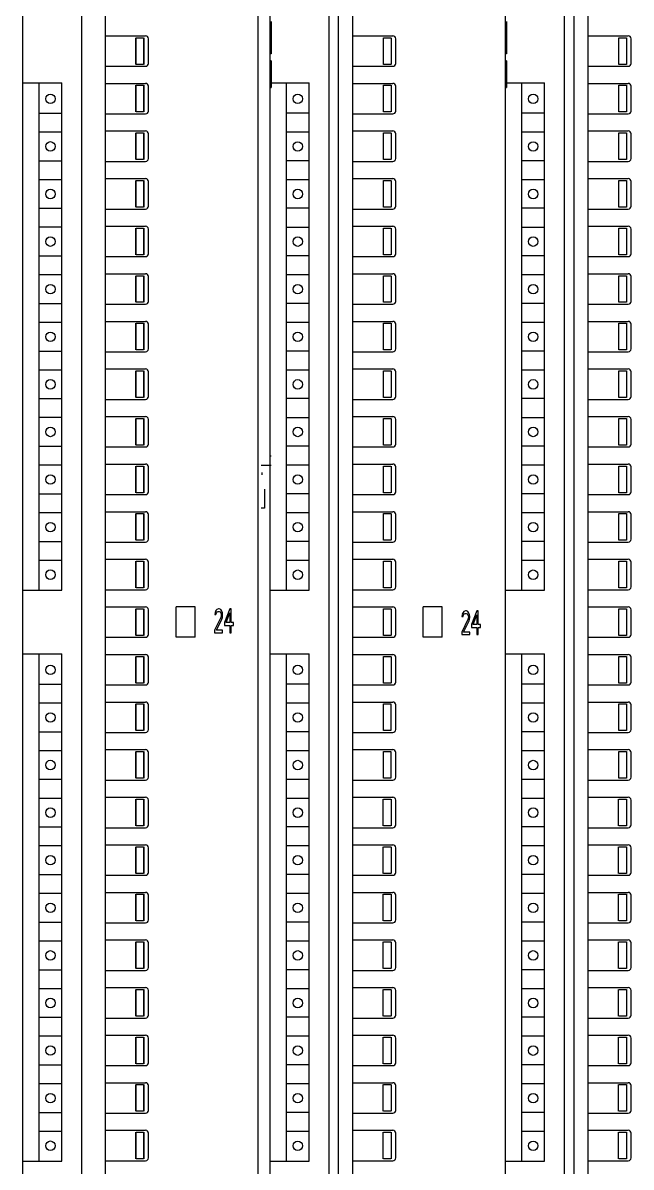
# Model space of a CAD drawing. Extents: x 430 to 1632, y -19 to 271.
# Drawn here: x 626.6 to 662.8, y 135.2 to 203.3 of the extents above; entities that cross this region are included whole.
import ezdxf

# ---------------------------------------------------------------- set-up
doc = ezdxf.new("R2010")
doc.units = 0
doc.header["$LTSCALE"] = 5
doc.header["$MEASUREMENT"] = 0
doc.layers.get('0').update_dxf_attribs({"linetype": 'CONTINUOUS'})

msp = doc.modelspace()

# ---------------------------------------------------------------- linework, layer by layer
at = {"color": 7, "linetype": 'Continuous'}
for p, q in [((626.579, 86.058), (626.579, 248.64)), ((640.599, 86.058), (640.599, 248.64)), ((641.307, 86.058), (641.307, 248.64)), ((655.328, 86.058), (655.328, 248.64)), ((655.328, 86.058), (655.328, 248.64)), ((630.091, 95.428), (630.091, 241.032)), ((644.819, 95.428), (644.819, 241.032)), ((658.84, 95.428), (658.84, 241.032)), ((631.507, 93.729), (631.507, 234.988)), ((645.386, 95.428), (645.386, 234.988)), ((646.235, 93.729), (646.235, 234.988)), ((659.406, 95.428), (659.406, 234.988)), ((660.256, 93.729), (660.256, 234.988)), ((631.507, 202.551), (633.886, 202.551)), ((633.309, 200.851), (633.309, 202.437)), ((633.32, 200.851), (633.32, 202.437)), ((633.32, 202.437), (633.773, 202.437)), ((633.773, 202.437), (633.773, 200.851)), ((633.784, 202.437), (633.784, 200.851)), ((634.056, 200.908), (634.056, 202.381)), ((646.235, 202.551), (648.615, 202.551)), ((648.048, 200.851), (648.048, 202.437)), ((648.048, 202.437), (648.501, 202.437)), ((648.513, 202.437), (648.513, 200.851)), ((648.785, 200.908), (648.785, 202.381)), ((660.256, 202.551), (662.635, 202.551)), ((662.069, 200.851), (662.069, 202.437)), ((662.069, 202.437), (662.522, 202.437)), ((662.533, 202.437), (662.533, 200.851)), ((662.805, 200.908), (662.805, 202.381)), ((631.507, 200.738), (633.886, 200.738)), ((633.773, 200.851), (633.32, 200.851)), ((646.235, 200.738), (648.615, 200.738)), ((648.501, 200.851), (648.048, 200.851)), ((660.256, 200.738), (662.635, 200.738)), ((662.522, 200.851), (662.069, 200.851)), ((626.579, 199.752), (628.901, 199.752)), ((627.542, 169.559), (627.542, 199.752)), ((628.901, 169.559), (628.901, 199.752)), ((631.507, 199.718), (633.886, 199.718)), ((633.309, 198.019), (633.309, 199.605)), ((633.32, 198.019), (633.32, 199.605)), ((633.32, 199.605), (633.773, 199.605)), ((633.773, 199.605), (633.773, 198.019)), ((633.784, 199.605), (633.784, 198.019)), ((641.307, 199.752), (643.63, 199.752)), ((642.27, 169.559), (642.27, 199.752)), ((643.63, 169.559), (643.63, 199.752)), ((646.235, 199.718), (648.615, 199.718)), ((648.048, 198.019), (648.048, 199.605)), ((648.048, 199.605), (648.501, 199.605)), ((648.513, 199.605), (648.513, 198.019)), ((655.328, 199.752), (657.65, 199.752)), ((656.291, 169.559), (656.291, 199.752)), ((657.65, 169.559), (657.65, 199.752)), ((660.256, 199.718), (662.635, 199.718)), ((662.069, 198.019), (662.069, 199.605)), ((662.069, 199.605), (662.522, 199.605)), ((662.533, 199.605), (662.533, 198.019)), ((634.056, 198.075), (634.056, 199.548)), ((648.785, 198.075), (648.785, 199.548)), ((662.805, 198.075), (662.805, 199.548)), ((627.542, 197.951), (628.901, 197.951)), ((631.507, 197.906), (633.886, 197.906)), ((633.773, 198.019), (633.32, 198.019)), ((643.63, 197.95), (642.27, 197.95)), ((646.235, 197.906), (648.615, 197.906)), ((648.501, 198.019), (648.048, 198.019)), ((657.65, 197.95), (656.291, 197.95)), ((660.256, 197.906), (662.635, 197.906)), ((662.522, 198.019), (662.069, 198.019)), ((631.507, 196.886), (633.886, 196.886)), ((648.615, 196.881), (646.235, 196.881)), ((662.635, 196.881), (660.256, 196.881)), ((628.901, 196.818), (627.542, 196.818)), ((633.309, 195.186), (633.309, 196.773)), ((633.32, 195.186), (633.32, 196.773)), ((633.32, 196.773), (633.773, 196.773)), ((633.773, 196.773), (633.773, 195.186)), ((633.784, 196.773), (633.784, 195.186)), ((634.056, 195.243), (634.056, 196.716)), ((643.63, 196.817), (642.27, 196.817)), ((648.048, 195.186), (648.048, 196.773)), ((648.048, 196.773), (648.501, 196.773)), ((648.513, 196.773), (648.513, 195.186)), ((648.785, 195.243), (648.785, 196.716)), ((657.65, 196.817), (656.291, 196.817)), ((662.069, 195.186), (662.069, 196.773)), ((662.069, 196.773), (662.522, 196.773)), ((662.533, 196.773), (662.533, 195.186)), ((662.805, 195.243), (662.805, 196.716)), ((627.542, 195.119), (628.901, 195.119)), ((631.507, 195.073), (633.886, 195.073)), ((633.773, 195.186), (633.32, 195.186)), ((643.63, 195.117), (642.27, 195.117)), ((646.235, 195.073), (648.615, 195.073)), ((648.501, 195.186), (648.048, 195.186)), ((657.65, 195.117), (656.291, 195.117)), ((660.256, 195.073), (662.635, 195.073)), ((662.522, 195.186), (662.069, 195.186)), ((628.901, 193.986), (627.542, 193.986)), ((631.507, 194.053), (633.886, 194.053)), ((633.309, 192.354), (633.309, 193.94)), ((633.32, 192.354), (633.32, 193.94)), ((633.32, 193.94), (633.773, 193.94)), ((633.773, 193.94), (633.773, 192.354)), ((633.784, 193.94), (633.784, 192.354)), ((634.056, 192.411), (634.056, 193.883)), ((643.63, 193.984), (642.27, 193.984)), ((646.235, 194.053), (648.615, 194.053)), ((648.048, 192.354), (648.048, 193.94)), ((648.048, 193.94), (648.501, 193.94)), ((648.513, 193.94), (648.513, 192.354)), ((648.785, 192.411), (648.785, 193.883)), ((657.65, 193.984), (656.291, 193.984)), ((660.256, 194.053), (662.635, 194.053)), ((662.069, 192.354), (662.069, 193.94)), ((662.069, 193.94), (662.522, 193.94)), ((662.533, 193.94), (662.533, 192.354)), ((662.805, 192.411), (662.805, 193.883)), ((627.542, 192.286), (628.901, 192.286)), ((631.507, 192.241), (633.886, 192.241)), ((633.773, 192.354), (633.32, 192.354)), ((643.63, 192.285), (642.27, 192.285)), ((646.235, 192.241), (648.615, 192.241)), ((648.501, 192.354), (648.048, 192.354)), ((657.65, 192.285), (656.291, 192.285)), ((660.256, 192.241), (662.635, 192.241)), ((662.522, 192.354), (662.069, 192.354)), ((628.901, 191.153), (627.542, 191.153)), ((631.507, 191.221), (633.886, 191.221)), ((633.309, 189.522), (633.309, 191.108)), ((633.32, 189.522), (633.32, 191.108)), ((633.32, 191.108), (633.773, 191.108)), ((633.773, 191.108), (633.773, 189.522)), ((633.784, 191.108), (633.784, 189.522)), ((634.056, 189.578), (634.056, 191.051)), ((643.63, 191.152), (642.27, 191.152)), ((646.235, 191.221), (648.615, 191.221)), ((648.048, 189.522), (648.048, 191.108)), ((648.048, 191.108), (648.501, 191.108)), ((648.513, 191.108), (648.513, 189.522)), ((648.785, 189.578), (648.785, 191.051)), ((657.65, 191.152), (656.291, 191.152)), ((660.256, 191.221), (662.635, 191.221)), ((662.069, 189.522), (662.069, 191.108)), ((662.069, 191.108), (662.522, 191.108)), ((662.533, 191.108), (662.533, 189.522)), ((662.805, 189.578), (662.805, 191.051)), ((627.542, 189.454), (628.901, 189.454)), ((631.507, 189.408), (633.886, 189.408)), ((633.773, 189.522), (633.32, 189.522)), ((643.63, 189.453), (642.27, 189.453)), ((646.235, 189.408), (648.615, 189.408)), ((648.501, 189.522), (648.048, 189.522)), ((657.65, 189.453), (656.291, 189.453)), ((660.256, 189.408), (662.635, 189.408)), ((662.522, 189.522), (662.069, 189.522)), ((628.901, 188.321), (627.542, 188.321)), ((631.507, 188.389), (633.886, 188.389)), ((633.309, 186.689), (633.309, 188.275)), ((633.32, 186.689), (633.32, 188.275)), ((633.32, 188.275), (633.773, 188.275)), ((633.773, 188.275), (633.773, 186.689)), ((633.784, 188.275), (633.784, 186.689)), ((634.056, 186.746), (634.056, 188.219)), ((643.63, 188.32), (642.27, 188.32)), ((646.235, 188.389), (648.615, 188.389)), ((648.048, 186.689), (648.048, 188.275)), ((648.048, 188.275), (648.501, 188.275)), ((648.513, 188.275), (648.513, 186.689)), ((648.785, 186.746), (648.785, 188.219)), ((657.65, 188.32), (656.291, 188.32)), ((660.256, 188.389), (662.635, 188.389)), ((662.069, 186.689), (662.069, 188.275)), ((662.069, 188.275), (662.522, 188.275)), ((662.533, 188.275), (662.533, 186.689)), ((662.805, 186.746), (662.805, 188.219)), ((627.542, 186.621), (628.901, 186.621)), ((633.773, 186.689), (633.32, 186.689)), ((643.63, 186.62), (642.27, 186.62)), ((648.501, 186.689), (648.048, 186.689)), ((657.65, 186.62), (656.291, 186.62)), ((662.522, 186.689), (662.069, 186.689)), ((631.507, 186.576), (633.886, 186.576)), ((646.235, 186.576), (648.615, 186.576)), ((660.256, 186.576), (662.635, 186.576)), ((628.901, 185.489), (627.542, 185.489)), ((631.507, 185.556), (633.886, 185.556)), ((633.309, 183.857), (633.309, 185.443)), ((633.32, 183.857), (633.32, 185.443)), ((633.32, 185.443), (633.773, 185.443)), ((633.773, 185.443), (633.773, 183.857)), ((633.784, 185.443), (633.784, 183.857)), ((634.056, 183.913), (634.056, 185.386)), ((643.63, 185.487), (642.27, 185.487)), ((646.235, 185.556), (648.615, 185.556)), ((648.048, 183.857), (648.048, 185.443)), ((648.048, 185.443), (648.501, 185.443)), ((648.513, 185.443), (648.513, 183.857)), ((648.785, 183.913), (648.785, 185.386)), ((657.65, 185.487), (656.291, 185.487)), ((660.256, 185.556), (662.635, 185.556)), ((662.069, 183.857), (662.069, 185.443)), ((662.069, 185.443), (662.522, 185.443)), ((662.533, 185.443), (662.533, 183.857)), ((662.805, 183.913), (662.805, 185.386)), ((627.542, 183.789), (628.901, 183.789)), ((631.507, 183.743), (633.886, 183.743)), ((633.773, 183.857), (633.32, 183.857)), ((643.63, 183.788), (642.27, 183.788)), ((646.235, 183.743), (648.615, 183.743)), ((648.501, 183.857), (648.048, 183.857)), ((657.65, 183.788), (656.291, 183.788)), ((660.256, 183.743), (662.635, 183.743)), ((662.522, 183.857), (662.069, 183.857)), ((628.901, 182.656), (627.542, 182.656)), ((631.507, 182.724), (633.886, 182.724)), ((633.309, 181.024), (633.309, 182.61)), ((633.32, 181.024), (633.32, 182.61)), ((633.32, 182.61), (633.773, 182.61)), ((633.773, 182.61), (633.773, 181.024)), ((633.784, 182.61), (633.784, 181.024)), ((634.056, 181.081), (634.056, 182.554)), ((643.63, 182.655), (642.27, 182.655)), ((646.235, 182.724), (648.615, 182.724)), ((648.048, 181.024), (648.048, 182.61)), ((648.048, 182.61), (648.501, 182.61)), ((648.513, 182.61), (648.513, 181.024)), ((648.785, 181.081), (648.785, 182.554)), ((657.65, 182.655), (656.291, 182.655)), ((660.256, 182.724), (662.635, 182.724)), ((662.069, 181.024), (662.069, 182.61)), ((662.069, 182.61), (662.522, 182.61)), ((662.533, 182.61), (662.533, 181.024)), ((662.805, 181.081), (662.805, 182.554)), ((627.542, 180.957), (628.901, 180.957)), ((631.507, 180.911), (633.886, 180.911)), ((633.773, 181.024), (633.32, 181.024)), ((643.63, 180.955), (642.27, 180.955)), ((646.235, 180.911), (648.615, 180.911)), ((648.501, 181.024), (648.048, 181.024)), ((657.65, 180.955), (656.291, 180.955)), ((660.256, 180.911), (662.635, 180.911)), ((662.522, 181.024), (662.069, 181.024)), ((628.901, 179.824), (627.542, 179.824)), ((631.507, 179.891), (633.886, 179.891)), ((643.63, 179.822), (642.27, 179.822)), ((646.235, 179.891), (648.615, 179.891)), ((657.65, 179.822), (656.291, 179.822)), ((660.256, 179.891), (662.635, 179.891)), ((633.309, 178.192), (633.309, 179.778)), ((633.32, 178.192), (633.32, 179.778)), ((633.32, 179.778), (633.773, 179.778)), ((633.773, 179.778), (633.773, 178.192)), ((633.784, 179.778), (633.784, 178.192)), ((634.056, 178.248), (634.056, 179.721)), ((648.048, 178.192), (648.048, 179.778)), ((648.048, 179.778), (648.501, 179.778)), ((648.513, 179.778), (648.513, 178.192)), ((648.785, 178.248), (648.785, 179.721)), ((662.069, 178.192), (662.069, 179.778)), ((662.069, 179.778), (662.522, 179.778)), ((662.533, 179.778), (662.533, 178.192)), ((662.805, 178.248), (662.805, 179.721)), ((627.542, 178.124), (628.901, 178.124)), ((631.507, 178.078), (633.886, 178.078)), ((633.773, 178.192), (633.32, 178.192)), ((643.63, 178.123), (642.27, 178.123)), ((646.235, 178.078), (648.615, 178.078)), ((648.501, 178.192), (648.048, 178.192)), ((657.65, 178.123), (656.291, 178.123)), ((660.256, 178.078), (662.635, 178.078)), ((662.522, 178.192), (662.069, 178.192)), ((628.901, 176.991), (627.542, 176.991)), ((631.507, 177.059), (633.886, 177.059)), ((633.309, 175.359), (633.309, 176.945)), ((633.32, 175.359), (633.32, 176.945)), ((633.32, 176.945), (633.773, 176.945)), ((633.773, 176.945), (633.773, 175.359)), ((633.784, 176.945), (633.784, 175.359)), ((634.056, 175.416), (634.056, 176.889)), ((643.63, 176.99), (642.27, 176.99)), ((646.235, 177.059), (648.615, 177.059)), ((648.048, 175.359), (648.048, 176.945)), ((648.048, 176.945), (648.501, 176.945)), ((648.513, 176.945), (648.513, 175.359)), ((648.785, 175.416), (648.785, 176.889)), ((657.65, 176.99), (656.291, 176.99)), ((660.256, 177.059), (662.635, 177.059)), ((662.069, 175.359), (662.069, 176.945)), ((662.069, 176.945), (662.522, 176.945)), ((662.533, 176.945), (662.533, 175.359)), ((662.805, 175.416), (662.805, 176.889)), ((627.542, 175.292), (628.901, 175.292)), ((631.507, 175.246), (633.886, 175.246)), ((633.773, 175.359), (633.32, 175.359)), ((643.63, 175.29), (642.27, 175.29)), ((646.235, 175.246), (648.615, 175.246)), ((648.501, 175.359), (648.048, 175.359)), ((657.65, 175.29), (656.291, 175.29)), ((660.256, 175.246), (662.635, 175.246)), ((662.522, 175.359), (662.069, 175.359)), ((628.901, 174.159), (627.542, 174.159)), ((631.507, 174.226), (633.886, 174.226)), ((633.309, 172.527), (633.309, 174.113)), ((633.32, 172.527), (633.32, 174.113)), ((633.32, 174.113), (633.773, 174.113)), ((633.773, 174.113), (633.773, 172.527)), ((633.784, 174.113), (633.784, 172.527)), ((634.056, 172.584), (634.056, 174.056)), ((643.63, 174.157), (642.27, 174.157)), ((646.235, 174.226), (648.615, 174.226)), ((648.048, 172.527), (648.048, 174.113)), ((648.048, 174.113), (648.501, 174.113)), ((648.513, 174.113), (648.513, 172.527)), ((648.785, 172.584), (648.785, 174.056)), ((657.65, 174.157), (656.291, 174.157)), ((660.256, 174.226), (662.635, 174.226)), ((662.069, 172.527), (662.069, 174.113)), ((662.069, 174.113), (662.522, 174.113)), ((662.533, 174.113), (662.533, 172.527)), ((662.805, 172.584), (662.805, 174.056)), ((627.542, 172.459), (628.901, 172.459)), ((631.507, 172.414), (633.886, 172.414)), ((633.773, 172.527), (633.32, 172.527)), ((643.63, 172.458), (642.27, 172.458)), ((646.235, 172.414), (648.615, 172.414)), ((648.501, 172.527), (648.048, 172.527)), ((657.65, 172.458), (656.291, 172.458)), ((660.256, 172.414), (662.635, 172.414)), ((662.522, 172.527), (662.069, 172.527)), ((628.901, 171.326), (627.542, 171.326)), ((631.507, 171.394), (633.886, 171.394)), ((633.309, 169.694), (633.309, 171.281)), ((633.32, 169.694), (633.32, 171.281)), ((633.32, 171.281), (633.773, 171.281)), ((633.773, 171.281), (633.773, 169.694)), ((633.784, 171.281), (633.784, 169.694)), ((634.056, 169.751), (634.056, 171.224)), ((643.63, 171.325), (642.27, 171.325)), ((646.235, 171.394), (648.615, 171.394)), ((648.048, 169.694), (648.048, 171.281)), ((648.048, 171.281), (648.501, 171.281)), ((648.513, 171.281), (648.513, 169.694)), ((648.785, 169.751), (648.785, 171.224)), ((657.65, 171.325), (656.291, 171.325)), ((660.256, 171.394), (662.635, 171.394)), ((662.069, 169.694), (662.069, 171.281)), ((662.069, 171.281), (662.522, 171.281)), ((662.533, 171.281), (662.533, 169.694)), ((662.805, 169.751), (662.805, 171.224)), ((633.773, 169.694), (633.32, 169.694)), ((648.501, 169.694), (648.048, 169.694)), ((662.522, 169.694), (662.069, 169.694)), ((626.579, 169.559), (628.901, 169.559)), ((631.507, 169.581), (633.886, 169.581)), ((641.307, 169.559), (643.63, 169.559)), ((646.235, 169.581), (648.615, 169.581)), ((655.328, 169.559), (657.65, 169.559)), ((660.256, 169.581), (662.635, 169.581)), ((631.507, 168.561), (633.886, 168.561)), ((633.309, 166.862), (633.309, 168.448)), ((633.32, 166.862), (633.32, 168.448)), ((633.32, 168.448), (633.773, 168.448)), ((633.773, 168.448), (633.773, 166.862)), ((633.784, 168.448), (633.784, 166.862)), ((634.056, 166.919), (634.056, 168.392)), ((635.699, 166.749), (635.699, 168.561)), ((636.832, 168.561), (635.699, 168.561)), ((636.832, 166.749), (636.832, 168.561)), ((638.027, 168.229), (638.014, 168.108)), ((638.08, 168.35), (638.029, 168.233)), ((638.133, 168.41), (638.08, 168.35)), ((638.107, 168.199), (638.147, 168.259)), ((638.226, 168.44), (638.133, 168.41)), ((638.147, 168.259), (638.213, 168.289)), ((638.213, 168.289), (638.266, 168.289)), ((638.279, 168.44), (638.226, 168.44)), ((638.266, 168.289), (638.332, 168.259)), ((638.359, 168.41), (638.279, 168.44)), ((638.332, 168.259), (638.372, 168.199)), ((638.412, 168.35), (638.359, 168.41)), ((638.465, 168.229), (638.412, 168.35)), ((638.478, 168.108), (638.465, 168.229)), ((638.902, 168.44), (638.584, 167.626)), ((638.982, 168.44), (638.902, 168.44)), ((638.982, 167.626), (638.982, 168.44)), ((646.235, 168.561), (648.615, 168.561)), ((648.048, 166.862), (648.048, 168.448)), ((648.048, 168.448), (648.501, 168.448)), ((648.513, 168.448), (648.513, 166.862)), ((648.785, 166.919), (648.785, 168.392)), ((650.427, 166.749), (650.427, 168.561)), ((651.56, 168.561), (650.427, 168.561)), ((651.56, 166.749), (651.56, 168.561)), ((652.797, 168.236), (652.746, 168.119)), ((652.85, 168.296), (652.797, 168.236)), ((652.943, 168.326), (652.85, 168.296)), ((652.996, 168.326), (652.943, 168.326)), ((653.075, 168.296), (652.996, 168.326)), ((653.128, 168.236), (653.075, 168.296)), ((653.182, 168.115), (653.128, 168.236)), ((653.619, 168.326), (653.301, 167.512)), ((653.698, 168.326), (653.619, 168.326)), ((653.698, 167.512), (653.698, 168.326)), ((660.256, 168.561), (662.635, 168.561)), ((662.069, 166.862), (662.069, 168.448)), ((662.069, 168.448), (662.522, 168.448)), ((662.533, 168.448), (662.533, 166.862)), ((662.805, 166.919), (662.805, 168.392)), ((638.372, 167.928), (638.001, 167.174)), ((638.014, 168.108), (638.08, 168.108)), ((638.08, 168.108), (638.107, 168.199)), ((638.107, 167.174), (638.438, 167.837)), ((638.372, 168.199), (638.398, 168.108)), ((638.398, 168.048), (638.372, 167.928)), ((638.398, 168.108), (638.398, 168.048)), ((638.438, 167.837), (638.465, 167.928)), ((638.465, 167.928), (638.478, 168.048)), ((638.478, 168.048), (638.478, 168.108)), ((638.584, 167.626), (638.584, 167.446)), ((638.677, 167.626), (638.902, 168.199)), ((638.902, 167.626), (638.677, 167.626)), ((638.902, 168.199), (638.902, 167.626)), ((639.114, 167.626), (638.982, 167.626)), ((639.114, 167.446), (639.114, 167.626)), ((653.089, 167.814), (652.718, 167.06)), ((652.744, 168.115), (652.731, 167.994)), ((652.731, 167.994), (652.797, 167.994)), ((652.797, 167.994), (652.824, 168.085)), ((652.824, 168.085), (652.863, 168.145)), ((652.824, 167.06), (653.155, 167.723)), ((652.863, 168.145), (652.93, 168.175)), ((652.93, 168.175), (652.983, 168.175)), ((652.983, 168.175), (653.049, 168.145)), ((653.049, 168.145), (653.089, 168.085)), ((653.089, 168.085), (653.115, 167.994)), ((653.115, 167.934), (653.089, 167.814)), ((653.115, 167.994), (653.115, 167.934)), ((653.155, 167.723), (653.182, 167.814)), ((653.195, 167.994), (653.182, 168.115)), ((653.182, 167.814), (653.195, 167.934)), ((653.195, 167.934), (653.195, 167.994)), ((653.394, 167.512), (653.619, 168.085)), ((653.619, 168.085), (653.619, 167.512)), ((633.773, 166.862), (633.32, 166.862)), ((638.001, 167.174), (638.001, 167.024)), ((638.001, 167.024), (638.478, 167.024)), ((638.478, 167.174), (638.107, 167.174)), ((638.478, 167.024), (638.478, 167.174)), ((638.584, 167.446), (638.902, 167.446)), ((638.902, 167.446), (638.902, 167.024)), ((638.902, 167.024), (638.982, 167.024)), ((638.982, 167.024), (638.982, 167.446)), ((638.982, 167.446), (639.114, 167.446)), ((648.501, 166.862), (648.048, 166.862)), ((652.718, 167.06), (652.718, 166.91)), ((652.718, 166.91), (653.195, 166.91)), ((653.195, 167.06), (652.824, 167.06)), ((653.195, 166.91), (653.195, 167.06)), ((653.301, 167.512), (653.301, 167.332)), ((653.301, 167.332), (653.619, 167.332)), ((653.619, 167.512), (653.394, 167.512)), ((653.619, 167.332), (653.619, 166.91)), ((653.619, 166.91), (653.698, 166.91)), ((653.831, 167.512), (653.698, 167.512)), ((653.698, 166.91), (653.698, 167.332)), ((653.698, 167.332), (653.831, 167.332)), ((653.831, 167.332), (653.831, 167.512)), ((662.522, 166.862), (662.069, 166.862)), ((631.507, 166.749), (633.886, 166.749)), ((636.832, 166.749), (635.699, 166.749)), ((646.235, 166.749), (648.615, 166.749)), ((651.56, 166.749), (650.427, 166.749)), ((660.256, 166.749), (662.635, 166.749)), ((626.579, 165.763), (628.901, 165.763)), ((627.542, 135.569), (627.542, 165.763)), ((628.901, 135.569), (628.901, 165.763)), ((631.507, 165.729), (633.886, 165.729)), ((633.309, 164.03), (633.309, 165.616)), ((633.32, 164.03), (633.32, 165.616)), ((633.32, 165.616), (633.773, 165.616)), ((633.773, 165.616), (633.773, 164.03)), ((633.784, 165.616), (633.784, 164.03)), ((634.056, 164.086), (634.056, 165.559)), ((641.307, 165.763), (643.63, 165.763)), ((642.27, 135.569), (642.27, 165.763)), ((643.63, 135.569), (643.63, 165.763)), ((646.235, 165.729), (648.615, 165.729)), ((648.048, 164.03), (648.048, 165.616)), ((648.048, 165.616), (648.501, 165.616)), ((648.513, 165.616), (648.513, 164.03)), ((648.785, 164.086), (648.785, 165.559)), ((655.328, 165.763), (657.65, 165.763)), ((656.291, 135.569), (656.291, 165.763)), ((657.65, 135.569), (657.65, 165.763)), ((660.256, 165.729), (662.635, 165.729)), ((662.069, 164.03), (662.069, 165.616)), ((662.069, 165.616), (662.522, 165.616)), ((662.533, 165.616), (662.533, 164.03)), ((662.805, 164.086), (662.805, 165.559)), ((627.542, 163.962), (628.901, 163.962)), ((631.507, 163.916), (633.886, 163.916)), ((633.773, 164.03), (633.32, 164.03)), ((643.63, 163.961), (642.27, 163.961)), ((646.235, 163.916), (648.615, 163.916)), ((648.501, 164.03), (648.048, 164.03)), ((657.65, 163.961), (656.291, 163.961)), ((660.256, 163.916), (662.635, 163.916)), ((662.522, 164.03), (662.069, 164.03)), ((628.901, 162.829), (627.542, 162.829)), ((631.507, 162.897), (633.886, 162.897)), ((633.309, 161.197), (633.309, 162.783)), ((633.32, 161.197), (633.32, 162.783)), ((633.32, 162.783), (633.773, 162.783)), ((633.773, 162.783), (633.773, 161.197)), ((633.784, 162.783), (633.784, 161.197)), ((643.63, 162.828), (642.27, 162.828)), ((646.235, 162.897), (648.615, 162.897)), ((648.048, 161.197), (648.048, 162.783)), ((648.048, 162.783), (648.501, 162.783)), ((648.501, 162.783), (648.501, 161.197)), ((657.65, 162.828), (656.291, 162.828)), ((660.256, 162.897), (662.635, 162.897)), ((662.069, 161.197), (662.069, 162.783)), ((662.069, 162.783), (662.522, 162.783)), ((662.522, 162.783), (662.522, 161.197)), ((634.056, 161.254), (634.056, 162.727)), ((648.785, 161.254), (648.785, 162.727)), ((662.805, 161.254), (662.805, 162.727)), ((627.542, 161.13), (628.901, 161.13)), ((631.507, 161.084), (633.886, 161.084)), ((633.773, 161.197), (633.32, 161.197)), ((643.63, 161.128), (642.27, 161.128)), ((646.235, 161.084), (648.615, 161.084)), ((648.501, 161.197), (648.048, 161.197)), ((657.65, 161.128), (656.291, 161.128)), ((660.256, 161.084), (662.635, 161.084)), ((662.522, 161.197), (662.069, 161.197)), ((631.507, 160.064), (633.886, 160.064)), ((646.235, 160.064), (648.615, 160.064)), ((660.256, 160.064), (662.635, 160.064)), ((628.901, 159.997), (627.542, 159.997)), ((633.309, 158.365), (633.309, 159.951)), ((633.32, 158.365), (633.32, 159.951)), ((633.32, 159.951), (633.773, 159.951)), ((633.773, 159.951), (633.773, 158.365)), ((633.784, 159.951), (633.784, 158.365)), ((634.056, 158.421), (634.056, 159.894)), ((643.63, 159.995), (642.27, 159.995)), ((648.048, 158.365), (648.048, 159.951)), ((648.048, 159.951), (648.501, 159.951)), ((648.501, 159.951), (648.501, 158.365)), ((648.785, 158.421), (648.785, 159.894)), ((657.65, 159.995), (656.291, 159.995)), ((662.069, 158.365), (662.069, 159.951)), ((662.069, 159.951), (662.522, 159.951)), ((662.522, 159.951), (662.522, 158.365)), ((662.805, 158.421), (662.805, 159.894)), ((627.542, 158.297), (628.901, 158.297)), ((631.507, 158.251), (633.886, 158.251)), ((633.773, 158.365), (633.32, 158.365)), ((643.63, 158.296), (642.27, 158.296)), ((646.235, 158.251), (648.615, 158.251)), ((648.501, 158.365), (648.048, 158.365)), ((657.65, 158.296), (656.291, 158.296)), ((660.256, 158.251), (662.635, 158.251)), ((662.522, 158.365), (662.069, 158.365)), ((628.901, 157.164), (627.542, 157.164)), ((631.507, 157.232), (633.886, 157.232)), ((633.309, 155.532), (633.309, 157.118)), ((633.32, 155.532), (633.32, 157.118)), ((633.32, 157.118), (633.773, 157.118)), ((633.773, 157.118), (633.773, 155.532)), ((633.784, 157.118), (633.784, 155.532)), ((634.056, 155.589), (634.056, 157.062)), ((643.63, 157.163), (642.27, 157.163)), ((646.235, 157.232), (648.615, 157.232)), ((648.037, 155.532), (648.037, 157.118)), ((648.048, 157.118), (648.501, 157.118)), ((648.513, 157.118), (648.513, 155.532)), ((648.785, 155.589), (648.785, 157.062)), ((657.65, 157.163), (656.291, 157.163)), ((660.256, 157.232), (662.635, 157.232)), ((662.057, 155.532), (662.057, 157.118)), ((662.069, 157.118), (662.522, 157.118)), ((662.533, 157.118), (662.533, 155.532)), ((662.805, 155.589), (662.805, 157.062)), ((633.773, 156.498), (633.784, 156.498)), ((627.542, 155.465), (628.901, 155.465)), ((631.507, 155.419), (633.886, 155.419)), ((633.773, 155.532), (633.32, 155.532)), ((643.63, 155.463), (642.27, 155.463)), ((646.235, 155.419), (648.615, 155.419)), ((648.501, 155.532), (648.048, 155.532)), ((657.65, 155.463), (656.291, 155.463)), ((660.256, 155.419), (662.635, 155.419)), ((662.522, 155.532), (662.069, 155.532)), ((628.901, 154.332), (627.542, 154.332)), ((631.507, 154.399), (633.886, 154.399)), ((633.309, 152.7), (633.309, 154.286)), ((633.32, 152.7), (633.32, 154.286)), ((633.32, 154.286), (633.773, 154.286)), ((633.773, 154.286), (633.773, 152.7)), ((633.784, 154.286), (633.784, 152.7)), ((634.056, 152.757), (634.056, 154.229)), ((643.63, 154.33), (642.27, 154.33)), ((646.235, 154.399), (648.615, 154.399)), ((648.037, 152.7), (648.037, 154.286)), ((648.048, 154.286), (648.501, 154.286)), ((648.513, 154.286), (648.513, 152.7)), ((648.785, 152.757), (648.785, 154.229)), ((657.65, 154.33), (656.291, 154.33)), ((660.256, 154.399), (662.635, 154.399)), ((662.057, 152.7), (662.057, 154.286)), ((662.069, 154.286), (662.522, 154.286)), ((662.533, 154.286), (662.533, 152.7)), ((662.805, 152.757), (662.805, 154.229)), ((627.542, 152.632), (628.901, 152.632)), ((631.507, 152.587), (633.886, 152.587)), ((633.773, 152.7), (633.32, 152.7)), ((643.63, 152.631), (642.27, 152.631)), ((646.235, 152.587), (648.615, 152.587)), ((648.501, 152.7), (648.048, 152.7)), ((657.65, 152.631), (656.291, 152.631)), ((660.256, 152.587), (662.635, 152.587)), ((662.522, 152.7), (662.069, 152.7)), ((628.901, 151.499), (627.542, 151.499)), ((631.507, 151.567), (633.886, 151.567)), ((633.309, 149.867), (633.309, 151.454)), ((633.32, 149.867), (633.32, 151.454)), ((633.32, 151.454), (633.773, 151.454)), ((633.773, 151.454), (633.773, 149.867)), ((633.784, 151.454), (633.784, 149.867)), ((634.056, 149.924), (634.056, 151.397)), ((643.63, 151.498), (642.27, 151.498)), ((646.235, 151.567), (648.615, 151.567)), ((648.037, 149.867), (648.037, 151.454)), ((648.048, 151.454), (648.501, 151.454)), ((648.513, 151.454), (648.513, 149.867)), ((648.785, 149.924), (648.785, 151.397)), ((657.65, 151.498), (656.291, 151.498)), ((660.256, 151.567), (662.635, 151.567)), ((662.057, 149.867), (662.057, 151.454)), ((662.069, 151.454), (662.522, 151.454)), ((662.533, 151.454), (662.533, 149.867)), ((662.805, 149.924), (662.805, 151.397)), ((633.773, 149.867), (633.32, 149.867)), ((648.501, 149.867), (648.048, 149.867)), ((662.522, 149.867), (662.069, 149.867)), ((627.542, 149.8), (628.901, 149.8)), ((631.507, 149.754), (633.886, 149.754)), ((643.63, 149.798), (642.27, 149.798)), ((646.235, 149.754), (648.615, 149.754)), ((657.65, 149.798), (656.291, 149.798)), ((660.256, 149.754), (662.635, 149.754)), ((628.901, 148.667), (627.542, 148.667)), ((631.507, 148.734), (633.886, 148.734)), ((633.309, 147.035), (633.309, 148.621)), ((633.32, 147.035), (633.32, 148.621)), ((633.32, 148.621), (633.773, 148.621)), ((633.773, 148.621), (633.773, 147.035)), ((633.784, 148.621), (633.784, 147.035)), ((634.056, 147.092), (634.056, 148.565)), ((643.63, 148.665), (642.27, 148.665)), ((646.235, 148.734), (648.615, 148.734)), ((648.037, 147.035), (648.037, 148.621)), ((648.048, 148.621), (648.501, 148.621)), ((648.513, 148.621), (648.513, 147.035)), ((648.785, 147.092), (648.785, 148.565)), ((657.65, 148.665), (656.291, 148.665)), ((660.256, 148.734), (662.635, 148.734)), ((662.057, 147.035), (662.057, 148.621)), ((662.069, 148.621), (662.522, 148.621)), ((662.533, 148.621), (662.533, 147.035)), ((662.805, 147.092), (662.805, 148.565)), ((627.542, 146.967), (628.901, 146.967)), ((631.507, 146.922), (633.886, 146.922)), ((633.773, 147.035), (633.32, 147.035)), ((643.63, 146.966), (642.27, 146.966)), ((646.235, 146.922), (648.615, 146.922)), ((648.501, 147.035), (648.048, 147.035)), ((657.65, 146.966), (656.291, 146.966)), ((660.256, 146.922), (662.635, 146.922)), ((662.522, 147.035), (662.069, 147.035)), ((628.901, 145.834), (627.542, 145.834)), ((631.507, 145.902), (633.886, 145.902)), ((633.309, 144.203), (633.309, 145.789)), ((633.32, 144.203), (633.32, 145.789)), ((633.32, 145.789), (633.773, 145.789)), ((633.773, 145.789), (633.773, 144.203)), ((633.784, 145.789), (633.784, 144.203)), ((643.63, 145.833), (642.27, 145.833)), ((646.235, 145.902), (648.615, 145.902)), ((648.037, 144.203), (648.037, 145.789)), ((648.048, 145.789), (648.501, 145.789)), ((648.513, 145.789), (648.513, 144.203)), ((657.65, 145.833), (656.291, 145.833)), ((660.256, 145.902), (662.635, 145.902)), ((662.057, 144.203), (662.057, 145.789)), ((662.069, 145.789), (662.522, 145.789)), ((662.533, 145.789), (662.533, 144.203)), ((634.056, 144.259), (634.056, 145.732)), ((648.785, 144.259), (648.785, 145.732)), ((662.805, 144.259), (662.805, 145.732)), ((627.542, 144.135), (628.901, 144.135)), ((631.507, 144.089), (633.886, 144.089)), ((633.773, 144.203), (633.32, 144.203)), ((643.63, 144.134), (642.27, 144.134)), ((646.235, 144.089), (648.615, 144.089)), ((648.501, 144.203), (648.048, 144.203)), ((657.65, 144.134), (656.291, 144.134)), ((660.256, 144.089), (662.635, 144.089)), ((662.522, 144.203), (662.069, 144.203)), ((631.507, 143.07), (633.886, 143.07)), ((646.235, 143.07), (648.615, 143.07)), ((660.256, 143.07), (662.635, 143.07)), ((628.901, 143.002), (627.542, 143.002)), ((633.309, 141.37), (633.309, 142.956)), ((633.32, 141.37), (633.32, 142.956)), ((633.32, 142.956), (633.773, 142.956)), ((633.773, 142.956), (633.773, 141.37)), ((633.784, 142.956), (633.784, 141.37)), ((634.056, 141.427), (634.056, 142.9)), ((643.63, 143.001), (642.27, 143.001)), ((648.037, 141.37), (648.037, 142.956)), ((648.048, 142.956), (648.501, 142.956)), ((648.513, 142.956), (648.513, 141.37)), ((648.785, 141.427), (648.785, 142.9)), ((657.65, 143.001), (656.291, 143.001)), ((662.057, 141.37), (662.057, 142.956)), ((662.069, 142.956), (662.522, 142.956)), ((662.533, 142.956), (662.533, 141.37)), ((662.805, 141.427), (662.805, 142.9)), ((627.542, 141.303), (628.901, 141.303)), ((631.507, 141.257), (633.886, 141.257)), ((633.773, 141.37), (633.32, 141.37)), ((643.63, 141.301), (642.27, 141.301)), ((646.235, 141.257), (648.615, 141.257)), ((648.501, 141.37), (648.048, 141.37)), ((657.65, 141.301), (656.291, 141.301)), ((660.256, 141.257), (662.635, 141.257)), ((662.522, 141.37), (662.069, 141.37)), ((628.901, 140.17), (627.542, 140.17)), ((631.507, 140.237), (633.886, 140.237)), ((633.309, 138.538), (633.309, 140.124)), ((633.32, 138.538), (633.32, 140.124)), ((633.32, 140.124), (633.773, 140.124)), ((633.773, 140.124), (633.773, 138.538)), ((633.784, 140.124), (633.784, 138.538)), ((634.056, 138.594), (634.056, 140.067)), ((643.63, 140.168), (642.27, 140.168)), ((646.235, 140.237), (648.615, 140.237)), ((648.037, 138.538), (648.037, 140.124)), ((648.048, 140.124), (648.501, 140.124)), ((648.513, 140.124), (648.513, 138.538)), ((648.785, 138.594), (648.785, 140.067)), ((657.65, 140.168), (656.291, 140.168)), ((660.256, 140.237), (662.635, 140.237)), ((662.057, 138.538), (662.057, 140.124)), ((662.069, 140.124), (662.522, 140.124)), ((662.533, 140.124), (662.533, 138.538)), ((662.805, 138.594), (662.805, 140.067)), ((633.773, 139.504), (633.784, 139.504)), ((627.542, 138.47), (628.901, 138.47)), ((631.507, 138.424), (633.886, 138.424)), ((633.773, 138.538), (633.32, 138.538)), ((643.63, 138.469), (642.27, 138.469)), ((646.235, 138.424), (648.615, 138.424)), ((648.501, 138.538), (648.048, 138.538)), ((657.65, 138.469), (656.291, 138.469)), ((660.256, 138.424), (662.635, 138.424)), ((662.522, 138.538), (662.069, 138.538)), ((628.901, 137.337), (627.542, 137.337)), ((631.507, 137.405), (633.886, 137.405)), ((633.309, 135.705), (633.309, 137.291)), ((633.32, 135.705), (633.32, 137.291)), ((633.32, 137.291), (633.773, 137.291)), ((633.773, 137.291), (633.773, 135.705)), ((633.784, 137.291), (633.784, 135.705)), ((634.056, 135.762), (634.056, 137.235)), ((643.63, 137.336), (642.27, 137.336)), ((646.235, 137.405), (648.615, 137.405)), ((648.037, 135.705), (648.037, 137.291)), ((648.048, 137.291), (648.501, 137.291)), ((648.513, 137.291), (648.513, 135.705)), ((648.785, 135.762), (648.785, 137.235)), ((657.65, 137.336), (656.291, 137.336)), ((660.256, 137.405), (662.635, 137.405)), ((662.057, 135.705), (662.057, 137.291)), ((662.069, 137.291), (662.522, 137.291)), ((662.533, 137.291), (662.533, 135.705)), ((662.805, 135.762), (662.805, 137.235)), ((626.579, 135.569), (628.901, 135.569)), ((631.507, 135.592), (633.886, 135.592)), ((633.773, 135.705), (633.32, 135.705)), ((641.307, 135.569), (643.63, 135.569)), ((646.235, 135.592), (648.615, 135.592)), ((648.501, 135.705), (648.048, 135.705)), ((655.328, 135.569), (657.65, 135.569)), ((660.256, 135.592), (662.635, 135.592)), ((662.522, 135.705), (662.069, 135.705))]:
    msp.add_line(p, q, dxfattribs=at)
at = {"linetype": 'Continuous'}
for p, q in [((641.364, 203.412), (641.364, 202.921)), ((655.384, 203.412), (655.384, 202.921)), ((641.364, 202.921), (641.307, 202.921)), ((641.364, 202.92), (641.364, 201.487)), ((655.384, 202.921), (655.328, 202.921)), ((655.384, 202.92), (655.384, 201.487)), ((641.364, 202.04), (641.307, 202.04)), ((655.384, 202.04), (655.328, 202.04)), ((641.364, 201.487), (641.307, 201.487)), ((641.364, 201.068), (641.307, 201.068)), ((641.364, 201.068), (641.364, 199.469)), ((655.384, 201.487), (655.328, 201.487)), ((655.384, 201.068), (655.328, 201.068)), ((655.384, 201.068), (655.384, 199.469)), ((641.364, 200.308), (641.307, 200.308)), ((655.384, 200.308), (655.328, 200.308)), ((641.307, 199.469), (641.364, 199.469)), ((655.328, 199.469), (655.384, 199.469)), ((641.313, 177.55), (641.364, 177.55)), ((641.364, 176.979), (640.772, 176.979)), ((640.963, 175.571), (640.963, 174.438)), ((640.967, 175.571), (640.963, 175.571)), ((640.963, 174.438), (640.764, 174.437))]:
    msp.add_line(p, q, dxfattribs=at)
msp.add_lwpolyline([(640.812, 176.557), (640.813, 176.523), (640.814, 176.488), (640.814, 176.453), (640.814, 176.418)], dxfattribs=at)
at = {"color": 7, "linetype": 'Continuous'}
for centre in [(628.221, 198.801), (642.95, 198.8), (656.97, 198.8), (628.221, 195.969), (642.95, 195.967), (656.97, 195.967), (628.221, 193.136), (642.95, 193.135), (656.97, 193.135), (628.221, 190.304), (642.95, 190.302), (656.97, 190.302), (628.221, 187.471), (642.95, 187.47), (656.97, 187.47), (628.221, 184.639), (642.95, 184.637), (656.97, 184.637), (628.221, 181.806), (642.95, 181.805), (656.97, 181.805), (628.221, 178.974), (642.95, 178.973), (656.97, 178.973), (628.221, 176.141), (642.95, 176.14), (656.97, 176.14), (628.221, 173.309), (642.95, 173.308), (656.97, 173.308), (628.221, 170.477), (642.95, 170.475), (656.97, 170.475), (628.221, 164.812), (642.95, 164.81), (656.97, 164.81), (628.221, 161.979), (642.95, 161.978), (656.97, 161.978), (628.221, 159.147), (642.95, 159.145), (656.97, 159.145), (628.221, 156.314), (642.95, 156.313), (656.97, 156.313), (628.221, 153.482), (642.95, 153.481), (656.97, 153.481), (628.221, 150.65), (642.95, 150.648), (656.97, 150.648), (628.221, 147.817), (642.95, 147.816), (656.97, 147.816), (628.221, 144.985), (642.95, 144.983), (656.97, 144.983), (628.221, 142.152), (642.95, 142.151), (656.97, 142.151), (628.221, 139.32), (642.95, 139.318), (656.97, 139.318), (628.221, 136.487), (642.95, 136.486), (656.97, 136.486)]:
    msp.add_circle(centre, 0.283, dxfattribs=at)
for centre, start, end in [((633.886, 202.381), 0, 90), ((648.615, 202.381), 0, 90), ((662.635, 202.381), 0, 90), ((633.886, 200.908), 270, 0), ((648.615, 200.908), 270, 0), ((662.635, 200.908), 270, 0), ((633.886, 199.548), 0, 90), ((648.615, 199.548), 0, 90), ((662.635, 199.548), 0, 90), ((633.886, 198.075), 270, 0), ((648.615, 198.075), 270, 0), ((662.635, 198.075), 270, 0), ((633.886, 196.716), 0, 90), ((648.615, 196.716), 0, 90), ((662.635, 196.716), 0, 90), ((633.886, 195.243), 270, 0), ((648.615, 195.243), 270, 0), ((662.635, 195.243), 270, 0), ((633.886, 193.883), 0, 90), ((648.615, 193.883), 0, 90), ((662.635, 193.883), 0, 90), ((633.886, 192.411), 270, 0), ((648.615, 192.411), 270, 0), ((662.635, 192.411), 270, 0), ((633.886, 191.051), 0, 90), ((648.615, 191.051), 0, 90), ((662.635, 191.051), 0, 90), ((633.886, 189.578), 270, 0), ((648.615, 189.578), 270, 0), ((662.635, 189.578), 270, 0), ((633.886, 188.219), 0, 90), ((648.615, 188.219), 0, 90), ((662.635, 188.219), 0, 90), ((633.886, 186.746), 270, 0), ((648.615, 186.746), 270, 0), ((662.635, 186.746), 270, 0), ((633.886, 185.386), 0, 90), ((648.615, 185.386), 0, 90), ((662.635, 185.386), 0, 90), ((633.886, 183.913), 270, 0), ((648.615, 183.913), 270, 0), ((662.635, 183.913), 270, 0), ((633.886, 182.554), 0, 90), ((648.615, 182.554), 0, 90), ((662.635, 182.554), 0, 90), ((633.886, 181.081), 270, 0), ((648.615, 181.081), 270, 0), ((662.635, 181.081), 270, 0), ((633.886, 179.721), 0, 90), ((648.615, 179.721), 0, 90), ((662.635, 179.721), 0, 90), ((633.886, 178.248), 270, 0), ((648.615, 178.248), 270, 0), ((662.635, 178.248), 270, 0), ((633.886, 176.889), 0, 90), ((648.615, 176.889), 0, 90), ((662.635, 176.889), 0, 90), ((633.886, 175.416), 270, 0), ((648.615, 175.416), 270, 0), ((662.635, 175.416), 270, 0), ((633.886, 174.056), 0, 90), ((648.615, 174.056), 0, 90), ((662.635, 174.056), 0, 90), ((633.886, 172.584), 270, 0), ((648.615, 172.584), 270, 0), ((662.635, 172.584), 270, 0), ((633.886, 171.224), 0, 90), ((648.615, 171.224), 0, 90), ((662.635, 171.224), 0, 90), ((633.886, 169.751), 270, 0), ((648.615, 169.751), 270, 0), ((662.635, 169.751), 270, 0), ((633.886, 168.392), 0, 90), ((648.615, 168.392), 0, 90), ((662.635, 168.392), 0, 90), ((633.886, 166.919), 270, 0), ((648.615, 166.919), 270, 0), ((662.635, 166.919), 270, 0), ((633.886, 165.559), 0, 90), ((648.615, 165.559), 0, 90), ((662.635, 165.559), 0, 90), ((633.886, 164.086), 270, 0), ((648.615, 164.086), 270, 0), ((662.635, 164.086), 270, 0), ((633.886, 162.727), 0, 90), ((648.615, 162.727), 0, 90), ((662.635, 162.727), 0, 90), ((633.886, 161.254), 270, 0), ((648.615, 161.254), 270, 0), ((662.635, 161.254), 270, 0), ((633.886, 159.894), 0, 90), ((648.615, 159.894), 0, 90), ((662.635, 159.894), 0, 90), ((633.886, 158.421), 270, 0), ((648.615, 158.421), 270, 0), ((662.635, 158.421), 270, 0), ((633.886, 157.062), 0, 90), ((648.615, 157.062), 0, 90), ((662.635, 157.062), 0, 90), ((633.886, 155.589), 270, 0), ((648.615, 155.589), 270, 0), ((662.635, 155.589), 270, 0), ((633.886, 154.229), 0, 90), ((648.615, 154.229), 0, 90), ((662.635, 154.229), 0, 90), ((633.886, 152.757), 270, 0), ((648.615, 152.757), 270, 0), ((662.635, 152.757), 270, 0), ((633.886, 151.397), 0, 90), ((648.615, 151.397), 0, 90), ((662.635, 151.397), 0, 90), ((633.886, 149.924), 270, 0), ((648.615, 149.924), 270, 0), ((662.635, 149.924), 270, 0), ((633.886, 148.565), 0, 90), ((648.615, 148.565), 0, 90), ((662.635, 148.565), 0, 90), ((633.886, 147.092), 270, 0), ((648.615, 147.092), 270, 0), ((662.635, 147.092), 270, 0), ((633.886, 145.732), 0, 90), ((648.615, 145.732), 0, 90), ((662.635, 145.732), 0, 90), ((633.886, 144.259), 270, 0), ((648.615, 144.259), 270, 0), ((662.635, 144.259), 270, 0), ((633.886, 142.9), 0, 90), ((648.615, 142.9), 0, 90), ((662.635, 142.9), 0, 90), ((633.886, 141.427), 270, 0), ((648.615, 141.427), 270, 0), ((662.635, 141.427), 270, 0), ((633.886, 140.067), 0, 90), ((648.615, 140.067), 0, 90), ((662.635, 140.067), 0, 90), ((633.886, 138.594), 270, 0), ((648.615, 138.594), 270, 0), ((662.635, 138.594), 270, 0), ((633.886, 137.235), 0, 90), ((648.615, 137.235), 0, 90), ((662.635, 137.235), 0, 90), ((633.886, 135.762), 270, 0), ((648.615, 135.762), 270, 0), ((662.635, 135.762), 270, 0)]:
    msp.add_arc(centre, 0.17, start, end, dxfattribs=at)

doc.saveas('drawing.dxf')
